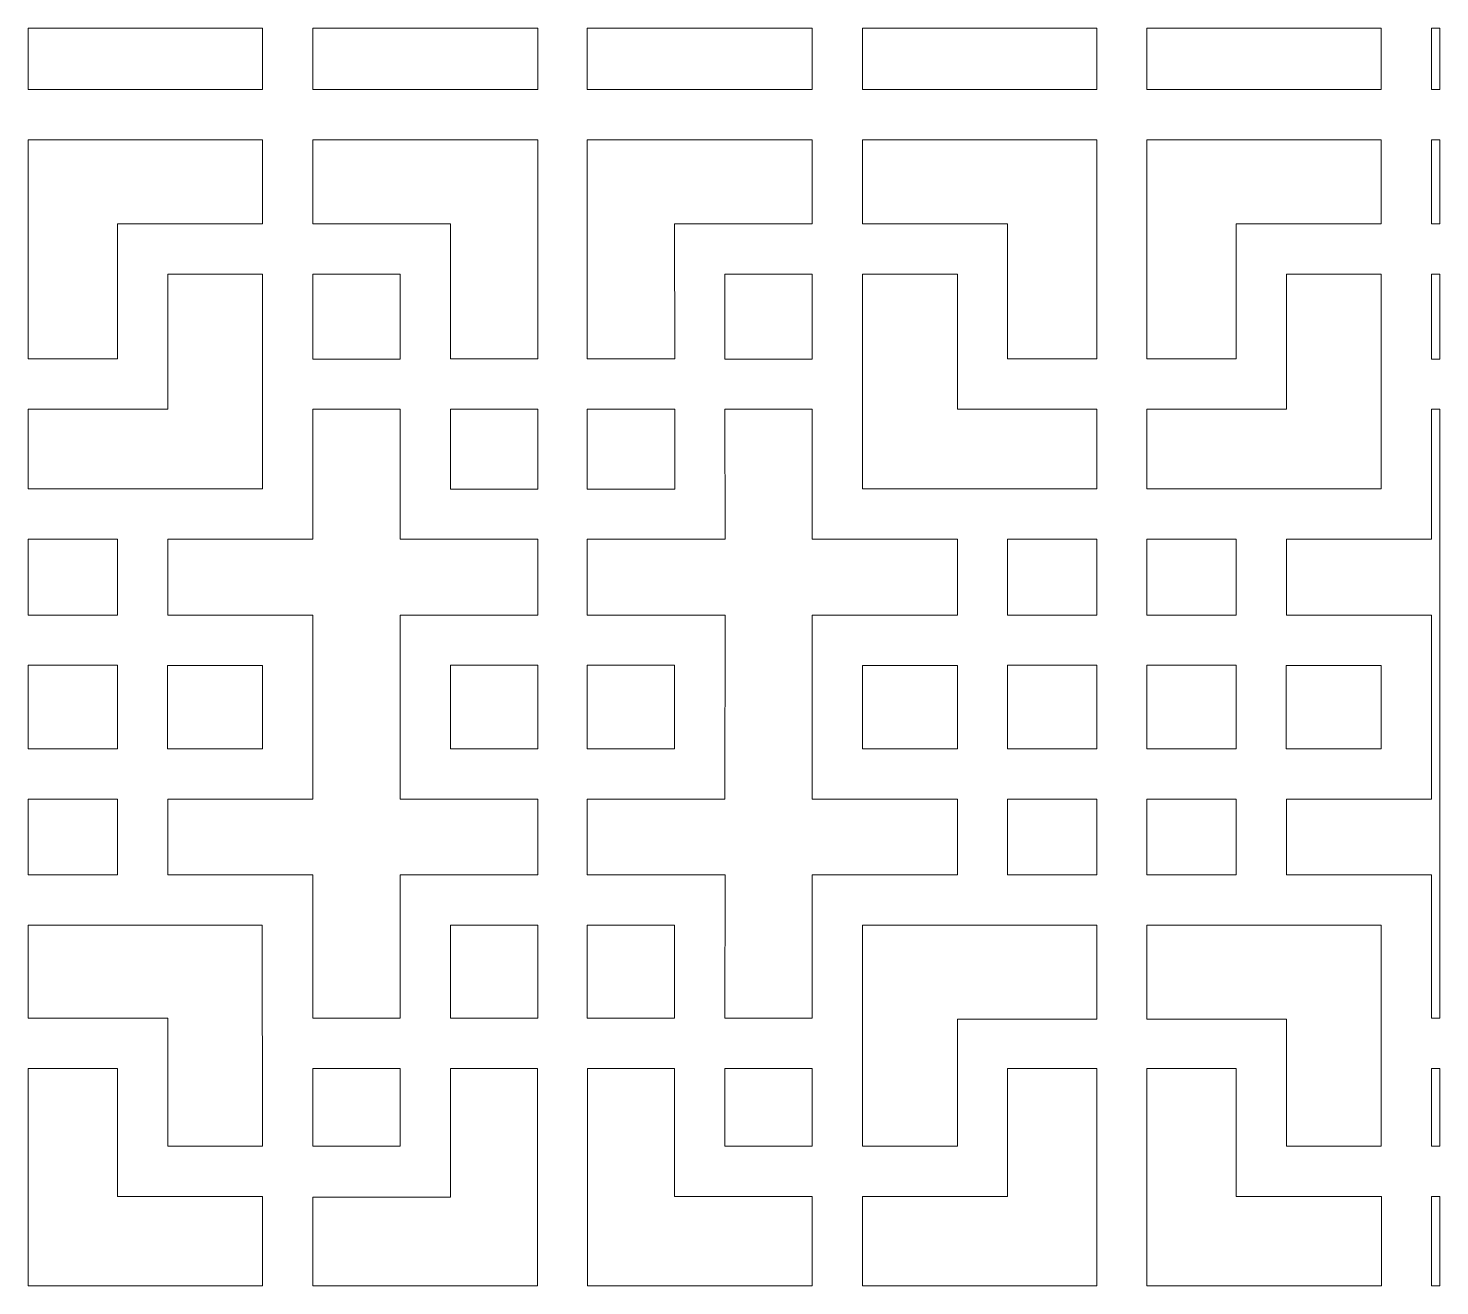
# Model space of a CAD drawing. Header units: centimetres. Extents: x -193 to 324, y -200 to 64.
# Drawn here: x 1.3 to 51.9, y 18.6 to 63.6 of the extents above; entities that cross this region are included whole.
import ezdxf

# ---------------------------------------------------------------- set-up
doc = ezdxf.new("R2010")
doc.units = ezdxf.units.CM
doc.header["$MEASUREMENT"] = 0
doc.layers.add('layer 1', color=7, linetype='Continuous')

msp = doc.modelspace()

# ---------------------------------------------------------------- linework, layer by layer
at = {"layer": 'layer 1', "color": 114, "lineweight": 9}
for points, knots in [([(9.7119, 63.64118), (9.7119, 63.64118), (9.71192, 61.44324), (9.71192, 61.44324), (9.71192, 61.44324), (9.71192, 61.44324), (1.30942, 61.44324), (1.30942, 61.44324), (1.30942, 61.44324), (1.30942, 61.44324), (1.30941, 63.64118), (1.30941, 63.64118), (1.30941, 63.64118), (1.30941, 63.64118), (9.7119, 63.64118), (9.7119, 63.64118)], [0, 0, 0, 0, 0.2, 0.2, 0.2, 0.2, 0.4, 0.4, 0.4, 0.4, 0.6, 0.6, 0.6, 0.6, 1, 1, 1, 1]), ([(19.5769, 63.64118), (19.5769, 63.64118), (19.57692, 61.44324), (19.57692, 61.44324), (19.57692, 61.44324), (19.57692, 61.44324), (11.51442, 61.44324), (11.51442, 61.44324), (11.51442, 61.44324), (11.51442, 61.44324), (11.51441, 63.64118), (11.51441, 63.64118), (11.51441, 63.64118), (11.51441, 63.64118), (19.5769, 63.64118), (19.5769, 63.64118)], [0, 0, 0, 0, 0.2, 0.2, 0.2, 0.2, 0.4, 0.4, 0.4, 0.4, 0.6, 0.6, 0.6, 0.6, 1, 1, 1, 1]), ([(29.4194, 63.64118), (29.4194, 63.64118), (29.41942, 61.44324), (29.41942, 61.44324), (29.41942, 61.44324), (29.41942, 61.44324), (21.35692, 61.44324), (21.35692, 61.44324), (21.35692, 61.44324), (21.35692, 61.44324), (21.35692, 63.64118), (21.35692, 63.64118), (21.35692, 63.64118), (21.35692, 63.64118), (29.4194, 63.64118), (29.4194, 63.64118)], [0, 0, 0, 0, 0.2, 0.2, 0.2, 0.2, 0.4, 0.4, 0.4, 0.4, 0.6, 0.6, 0.6, 0.6, 1, 1, 1, 1]), ([(39.62444, 63.64118), (39.62444, 63.64118), (39.62442, 61.44324), (39.62442, 61.44324), (39.62442, 61.44324), (39.62442, 61.44324), (31.22192, 61.44324), (31.22192, 61.44324), (31.22192, 61.44324), (31.22192, 61.44324), (31.22192, 63.64118), (31.22192, 63.64118), (31.22192, 63.64118), (31.22192, 63.64118), (39.62444, 63.64118), (39.62444, 63.64118)], [0, 0, 0, 0, 0.2, 0.2, 0.2, 0.2, 0.4, 0.4, 0.4, 0.4, 0.6, 0.6, 0.6, 0.6, 1, 1, 1, 1]), ([(49.82646, 63.64118), (49.82646, 63.64118), (49.82648, 61.44324), (49.82648, 61.44324), (49.82648, 61.44324), (49.82648, 61.44324), (41.42398, 61.44324), (41.42398, 61.44324), (41.42398, 61.44324), (41.42398, 61.44324), (41.42398, 63.64118), (41.42398, 63.64118), (41.42398, 63.64118), (41.42398, 63.64118), (49.82646, 63.64118), (49.82646, 63.64118)], [0, 0, 0, 0, 0.2, 0.2, 0.2, 0.2, 0.4, 0.4, 0.4, 0.4, 0.6, 0.6, 0.6, 0.6, 1, 1, 1, 1]), ([(51.92243, 61.44324), (51.92243, 61.44324), (51.62898, 61.44324), (51.62898, 61.44324), (51.62898, 61.44324), (51.62898, 61.44324), (51.62898, 63.64118), (51.62898, 63.64118), (51.62898, 63.64118), (51.62898, 63.64118), (51.92243, 63.64118), (51.92243, 63.64118), (51.92243, 63.64118), (51.92243, 63.64118), (51.92243, 61.44324), (51.92243, 61.44324)], [0, 0, 0, 0, 0.2, 0.2, 0.2, 0.2, 0.4, 0.4, 0.4, 0.4, 0.6, 0.6, 0.6, 0.6, 1, 1, 1, 1]), ([(1.30942, 51.789), (1.30942, 51.789), (4.50942, 51.789), (4.50942, 51.789), (4.50942, 51.789), (4.50942, 51.789), (4.50693, 56.634), (4.50693, 56.634), (4.50693, 56.634), (4.50693, 56.634), (9.71192, 56.634), (9.71192, 56.634), (9.71192, 56.634), (9.71192, 56.634), (9.71192, 59.644), (9.71192, 59.644), (9.71192, 59.644), (9.71192, 59.644), (1.30942, 59.644), (1.30942, 59.644), (1.30942, 59.644), (1.30942, 59.644), (1.30942, 51.789), (1.30942, 51.789)], [0, 0, 0, 0, 0.14285714, 0.14285714, 0.14285714, 0.14285714, 0.28571429, 0.28571429, 0.28571429, 0.28571429, 0.42857143, 0.42857143, 0.42857143, 0.42857143, 0.57142857, 0.57142857, 0.57142857, 0.57142857, 0.71428571, 0.71428571, 0.71428571, 0.71428571, 1, 1, 1, 1]), ([(16.44692, 56.634), (16.44692, 56.634), (16.44692, 51.789), (16.44692, 51.789), (16.44692, 51.789), (16.44692, 51.789), (19.57692, 51.789), (19.57692, 51.789), (19.57692, 51.789), (19.57692, 51.789), (19.57692, 59.644), (19.57692, 59.644), (19.57692, 59.644), (19.57692, 59.644), (11.51442, 59.644), (11.51442, 59.644), (11.51442, 59.644), (11.51442, 59.644), (11.51442, 56.634), (11.51442, 56.634), (11.51442, 56.634), (11.51442, 56.634), (16.44692, 56.634), (16.44692, 56.634)], [0, 0, 0, 0, 0.14285714, 0.14285714, 0.14285714, 0.14285714, 0.28571429, 0.28571429, 0.28571429, 0.28571429, 0.42857143, 0.42857143, 0.42857143, 0.42857143, 0.57142857, 0.57142857, 0.57142857, 0.57142857, 0.71428571, 0.71428571, 0.71428571, 0.71428571, 1, 1, 1, 1]), ([(21.35692, 59.644), (21.35692, 59.644), (21.35692, 51.789), (21.35692, 51.789), (21.35692, 51.789), (21.35692, 51.789), (24.48943, 51.789), (24.48943, 51.789), (24.48943, 51.789), (24.48943, 51.789), (24.48692, 56.634), (24.48692, 56.634), (24.48692, 56.634), (24.48692, 56.634), (29.41942, 56.634), (29.41942, 56.634), (29.41942, 56.634), (29.41942, 56.634), (29.41942, 59.644), (29.41942, 59.644), (29.41942, 59.644), (29.41942, 59.644), (21.35692, 59.644), (21.35692, 59.644)], [0, 0, 0, 0, 0.14285714, 0.14285714, 0.14285714, 0.14285714, 0.28571429, 0.28571429, 0.28571429, 0.28571429, 0.42857143, 0.42857143, 0.42857143, 0.42857143, 0.57142857, 0.57142857, 0.57142857, 0.57142857, 0.71428571, 0.71428571, 0.71428571, 0.71428571, 1, 1, 1, 1]), ([(39.62442, 59.644), (39.62442, 59.644), (39.62442, 51.789), (39.62442, 51.789), (39.62442, 51.789), (39.62442, 51.789), (36.42442, 51.789), (36.42442, 51.789), (36.42442, 51.789), (36.42442, 51.789), (36.42692, 56.634), (36.42692, 56.634), (36.42692, 56.634), (36.42692, 56.634), (31.22192, 56.634), (31.22192, 56.634), (31.22192, 56.634), (31.22192, 56.634), (31.22192, 59.644), (31.22192, 59.644), (31.22192, 59.644), (31.22192, 59.644), (39.62442, 59.644), (39.62442, 59.644)], [0, 0, 0, 0, 0.14285714, 0.14285714, 0.14285714, 0.14285714, 0.28571429, 0.28571429, 0.28571429, 0.28571429, 0.42857143, 0.42857143, 0.42857143, 0.42857143, 0.57142857, 0.57142857, 0.57142857, 0.57142857, 0.71428571, 0.71428571, 0.71428571, 0.71428571, 1, 1, 1, 1]), ([(41.42398, 59.644), (41.42398, 59.644), (41.42398, 51.789), (41.42398, 51.789), (41.42398, 51.789), (41.42398, 51.789), (44.62398, 51.789), (44.62398, 51.789), (44.62398, 51.789), (44.62398, 51.789), (44.62148, 56.634), (44.62148, 56.634), (44.62148, 56.634), (44.62148, 56.634), (49.82648, 56.634), (49.82648, 56.634), (49.82648, 56.634), (49.82648, 56.634), (49.82648, 59.644), (49.82648, 59.644), (49.82648, 59.644), (49.82648, 59.644), (41.42398, 59.644), (41.42398, 59.644)], [0, 0, 0, 0, 0.14285714, 0.14285714, 0.14285714, 0.14285714, 0.28571429, 0.28571429, 0.28571429, 0.28571429, 0.42857143, 0.42857143, 0.42857143, 0.42857143, 0.57142857, 0.57142857, 0.57142857, 0.57142857, 0.71428571, 0.71428571, 0.71428571, 0.71428571, 1, 1, 1, 1]), ([(51.92243, 56.63399), (51.92243, 56.63399), (51.62898, 56.634), (51.62898, 56.634), (51.62898, 56.634), (51.62898, 56.634), (51.62898, 59.644), (51.62898, 59.644), (51.62898, 59.644), (51.62898, 59.644), (51.92243, 59.644), (51.92243, 59.644), (51.92243, 59.644), (51.92243, 59.644), (51.92243, 56.63399), (51.92243, 56.63399)], [0, 0, 0, 0, 0.2, 0.2, 0.2, 0.2, 0.4, 0.4, 0.4, 0.4, 0.6, 0.6, 0.6, 0.6, 1, 1, 1, 1]), ([(6.30942, 49.9865), (6.30942, 49.9865), (1.30942, 49.98772), (1.30942, 49.98772), (1.30942, 49.98772), (1.30942, 49.98772), (1.30942, 47.1315), (1.30942, 47.1315), (1.30942, 47.1315), (1.30942, 47.1315), (9.70652, 47.1315), (9.70652, 47.1315), (9.70652, 47.1315), (9.70652, 47.1315), (9.71192, 54.834), (9.71192, 54.834), (9.71192, 54.834), (9.71192, 54.834), (6.30942, 54.834), (6.30942, 54.834), (6.30942, 54.834), (6.30942, 54.834), (6.30942, 49.9865), (6.30942, 49.9865)], [0, 0, 0, 0, 0.14285714, 0.14285714, 0.14285714, 0.14285714, 0.28571429, 0.28571429, 0.28571429, 0.28571429, 0.42857143, 0.42857143, 0.42857143, 0.42857143, 0.57142857, 0.57142857, 0.57142857, 0.57142857, 0.71428571, 0.71428571, 0.71428571, 0.71428571, 1, 1, 1, 1]), ([(11.51442, 51.7865), (11.51442, 51.7865), (14.64692, 51.7865), (14.64692, 51.7865), (14.64692, 51.7865), (14.64692, 51.7865), (14.64692, 54.834), (14.64692, 54.834), (14.64692, 54.834), (14.64692, 54.834), (11.51442, 54.834), (11.51442, 54.834), (11.51442, 54.834), (11.51442, 54.834), (11.51442, 51.7865), (11.51442, 51.7865)], [0, 0, 0, 0, 0.2, 0.2, 0.2, 0.2, 0.4, 0.4, 0.4, 0.4, 0.6, 0.6, 0.6, 0.6, 1, 1, 1, 1]), ([(26.28692, 51.7865), (26.28692, 51.7865), (29.41942, 51.7865), (29.41942, 51.7865), (29.41942, 51.7865), (29.41942, 51.7865), (29.41942, 54.834), (29.41942, 54.834), (29.41942, 54.834), (29.41942, 54.834), (26.28692, 54.834), (26.28692, 54.834), (26.28692, 54.834), (26.28692, 54.834), (26.28692, 51.7865), (26.28692, 51.7865)], [0, 0, 0, 0, 0.2, 0.2, 0.2, 0.2, 0.4, 0.4, 0.4, 0.4, 0.6, 0.6, 0.6, 0.6, 1, 1, 1, 1]), ([(34.62442, 49.9865), (34.62442, 49.9865), (39.62442, 49.9915), (39.62442, 49.9915), (39.62442, 49.9915), (39.62442, 49.9915), (39.62442, 47.1315), (39.62442, 47.1315), (39.62442, 47.1315), (39.62442, 47.1315), (31.22192, 47.1315), (31.22192, 47.1315), (31.22192, 47.1315), (31.22192, 47.1315), (31.22192, 54.834), (31.22192, 54.834), (31.22192, 54.834), (31.22192, 54.834), (34.62442, 54.834), (34.62442, 54.834), (34.62442, 54.834), (34.62442, 54.834), (34.62442, 49.9865), (34.62442, 49.9865)], [0, 0, 0, 0, 0.14285714, 0.14285714, 0.14285714, 0.14285714, 0.28571429, 0.28571429, 0.28571429, 0.28571429, 0.42857143, 0.42857143, 0.42857143, 0.42857143, 0.57142857, 0.57142857, 0.57142857, 0.57142857, 0.71428571, 0.71428571, 0.71428571, 0.71428571, 1, 1, 1, 1]), ([(46.42398, 49.9865), (46.42398, 49.9865), (41.42398, 49.9915), (41.42398, 49.9915), (41.42398, 49.9915), (41.42398, 49.9915), (41.42398, 47.1315), (41.42398, 47.1315), (41.42398, 47.1315), (41.42398, 47.1315), (49.82648, 47.1315), (49.82648, 47.1315), (49.82648, 47.1315), (49.82648, 47.1315), (49.82648, 54.834), (49.82648, 54.834), (49.82648, 54.834), (49.82648, 54.834), (46.42398, 54.834), (46.42398, 54.834), (46.42398, 54.834), (46.42398, 54.834), (46.42398, 49.9865), (46.42398, 49.9865)], [0, 0, 0, 0, 0.14285714, 0.14285714, 0.14285714, 0.14285714, 0.28571429, 0.28571429, 0.28571429, 0.28571429, 0.42857143, 0.42857143, 0.42857143, 0.42857143, 0.57142857, 0.57142857, 0.57142857, 0.57142857, 0.71428571, 0.71428571, 0.71428571, 0.71428571, 1, 1, 1, 1]), ([(51.92243, 51.7865), (51.92243, 51.7865), (51.62898, 51.7865), (51.62898, 51.7865), (51.62898, 51.7865), (51.62898, 51.7865), (51.62898, 54.834), (51.62898, 54.834), (51.62898, 54.834), (51.62898, 54.834), (51.92243, 54.83401), (51.92243, 54.83401), (51.92243, 54.83401), (51.92243, 54.83401), (51.92243, 51.7865), (51.92243, 51.7865)], [0, 0, 0, 0, 0.2, 0.2, 0.2, 0.2, 0.4, 0.4, 0.4, 0.4, 0.6, 0.6, 0.6, 0.6, 1, 1, 1, 1]), ([(11.51443, 36.0165), (11.51443, 36.0165), (11.51442, 42.61148), (11.51442, 42.61148), (11.51442, 42.61148), (11.51442, 42.61148), (6.30942, 42.61149), (6.30942, 42.61149), (6.30942, 42.61149), (6.30942, 42.61149), (6.30942, 45.33149), (6.30942, 45.33149), (6.30942, 45.33149), (6.30942, 45.33149), (11.51442, 45.33149), (11.51442, 45.33149), (11.51442, 45.33149), (11.51442, 45.33149), (11.51442, 49.9915), (11.51442, 49.9915), (11.51442, 49.9915), (11.51442, 49.9915), (14.64192, 49.9915), (14.64192, 49.9915), (14.64192, 49.9915), (14.64192, 49.9915), (14.64192, 45.32901), (14.64192, 45.32901), (14.64192, 45.32901), (14.64192, 45.32901), (19.57692, 45.33149), (19.57692, 45.33149), (19.57692, 45.33149), (19.57692, 45.33149), (19.57692, 42.61149), (19.57692, 42.61149), (19.57692, 42.61149), (19.57692, 42.61149), (14.64192, 42.61149), (14.64192, 42.61149), (14.64192, 42.61149), (14.64192, 42.61149), (14.64192, 36.01651), (14.64192, 36.01651), (14.64192, 36.01651), (14.64192, 36.01651), (19.57692, 36.0165), (19.57692, 36.0165), (19.57692, 36.0165), (19.57692, 36.0165), (19.57692, 33.30399), (19.57692, 33.30399), (19.57692, 33.30399), (19.57692, 33.30399), (14.64192, 33.304), (14.64192, 33.304), (14.64192, 33.304), (14.64192, 33.304), (14.64192, 28.16649), (14.64192, 28.16649), (14.64192, 28.16649), (14.64192, 28.16649), (11.51442, 28.16649), (11.51442, 28.16649), (11.51442, 28.16649), (11.51442, 28.16649), (11.51442, 33.30399), (11.51442, 33.30399), (11.51442, 33.30399), (11.51442, 33.30399), (6.30942, 33.30399), (6.30942, 33.30399), (6.30942, 33.30399), (6.30942, 33.30399), (6.30942, 36.0165), (6.30942, 36.0165), (6.30942, 36.0165), (6.30942, 36.0165), (11.51443, 36.0165), (11.51443, 36.0165)], [0, 0, 0, 0, 0.04761905, 0.04761905, 0.04761905, 0.04761905, 0.0952381, 0.0952381, 0.0952381, 0.0952381, 0.14285714, 0.14285714, 0.14285714, 0.14285714, 0.19047619, 0.19047619, 0.19047619, 0.19047619, 0.23809524, 0.23809524, 0.23809524, 0.23809524, 0.28571429, 0.28571429, 0.28571429, 0.28571429, 0.33333333, 0.33333333, 0.33333333, 0.33333333, 0.38095238, 0.38095238, 0.38095238, 0.38095238, 0.42857143, 0.42857143, 0.42857143, 0.42857143, 0.47619048, 0.47619048, 0.47619048, 0.47619048, 0.52380952, 0.52380952, 0.52380952, 0.52380952, 0.57142857, 0.57142857, 0.57142857, 0.57142857, 0.61904762, 0.61904762, 0.61904762, 0.61904762, 0.66666667, 0.66666667, 0.66666667, 0.66666667, 0.71428571, 0.71428571, 0.71428571, 0.71428571, 0.76190476, 0.76190476, 0.76190476, 0.76190476, 0.80952381, 0.80952381, 0.80952381, 0.80952381, 0.85714286, 0.85714286, 0.85714286, 0.85714286, 0.9047619, 0.9047619, 0.9047619, 0.9047619, 1, 1, 1, 1]), ([(16.44692, 47.129), (16.44692, 47.129), (19.57692, 47.129), (19.57692, 47.129), (19.57692, 47.129), (19.57692, 47.129), (19.57692, 49.9865), (19.57692, 49.9865), (19.57692, 49.9865), (19.57692, 49.9865), (16.44692, 49.9865), (16.44692, 49.9865), (16.44692, 49.9865), (16.44692, 49.9865), (16.44692, 47.129), (16.44692, 47.129)], [0, 0, 0, 0, 0.2, 0.2, 0.2, 0.2, 0.4, 0.4, 0.4, 0.4, 0.6, 0.6, 0.6, 0.6, 1, 1, 1, 1]), ([(26.3044, 42.61149), (26.3044, 42.61149), (26.29192, 36.01649), (26.29192, 36.01649), (26.29192, 36.01649), (26.29192, 36.01649), (21.35692, 36.0165), (21.35692, 36.0165), (21.35692, 36.0165), (21.35692, 36.0165), (21.35692, 33.30399), (21.35692, 33.30399), (21.35692, 33.30399), (21.35692, 33.30399), (26.30439, 33.30399), (26.30439, 33.30399), (26.30439, 33.30399), (26.30439, 33.30399), (26.29192, 28.16649), (26.29192, 28.16649), (26.29192, 28.16649), (26.29192, 28.16649), (29.41942, 28.16649), (29.41942, 28.16649), (29.41942, 28.16649), (29.41942, 28.16649), (29.41942, 33.30399), (29.41942, 33.30399), (29.41942, 33.30399), (29.41942, 33.30399), (34.62442, 33.30399), (34.62442, 33.30399), (34.62442, 33.30399), (34.62442, 33.30399), (34.62442, 36.0165), (34.62442, 36.0165), (34.62442, 36.0165), (34.62442, 36.0165), (29.41942, 36.01649), (29.41942, 36.01649), (29.41942, 36.01649), (29.41942, 36.01649), (29.41942, 42.6115), (29.41942, 42.6115), (29.41942, 42.6115), (29.41942, 42.6115), (34.62442, 42.61149), (34.62442, 42.61149), (34.62442, 42.61149), (34.62442, 42.61149), (34.62442, 45.33149), (34.62442, 45.33149), (34.62442, 45.33149), (34.62442, 45.33149), (29.41942, 45.329), (29.41942, 45.329), (29.41942, 45.329), (29.41942, 45.329), (29.41942, 49.9915), (29.41942, 49.9915), (29.41942, 49.9915), (29.41942, 49.9915), (26.29192, 49.9915), (26.29192, 49.9915), (26.29192, 49.9915), (26.29192, 49.9915), (26.30439, 45.33149), (26.30439, 45.33149), (26.30439, 45.33149), (26.30439, 45.33149), (21.35692, 45.33149), (21.35692, 45.33149), (21.35692, 45.33149), (21.35692, 45.33149), (21.35692, 42.61149), (21.35692, 42.61149), (21.35692, 42.61149), (21.35692, 42.61149), (26.3044, 42.61149), (26.3044, 42.61149)], [0, 0, 0, 0, 0.04761905, 0.04761905, 0.04761905, 0.04761905, 0.0952381, 0.0952381, 0.0952381, 0.0952381, 0.14285714, 0.14285714, 0.14285714, 0.14285714, 0.19047619, 0.19047619, 0.19047619, 0.19047619, 0.23809524, 0.23809524, 0.23809524, 0.23809524, 0.28571429, 0.28571429, 0.28571429, 0.28571429, 0.33333333, 0.33333333, 0.33333333, 0.33333333, 0.38095238, 0.38095238, 0.38095238, 0.38095238, 0.42857143, 0.42857143, 0.42857143, 0.42857143, 0.47619048, 0.47619048, 0.47619048, 0.47619048, 0.52380952, 0.52380952, 0.52380952, 0.52380952, 0.57142857, 0.57142857, 0.57142857, 0.57142857, 0.61904762, 0.61904762, 0.61904762, 0.61904762, 0.66666667, 0.66666667, 0.66666667, 0.66666667, 0.71428571, 0.71428571, 0.71428571, 0.71428571, 0.76190476, 0.76190476, 0.76190476, 0.76190476, 0.80952381, 0.80952381, 0.80952381, 0.80952381, 0.85714286, 0.85714286, 0.85714286, 0.85714286, 0.9047619, 0.9047619, 0.9047619, 0.9047619, 1, 1, 1, 1]), ([(21.35692, 47.129), (21.35692, 47.129), (24.48942, 47.129), (24.48942, 47.129), (24.48942, 47.129), (24.48942, 47.129), (24.48942, 49.9865), (24.48942, 49.9865), (24.48942, 49.9865), (24.48942, 49.9865), (21.35692, 49.9865), (21.35692, 49.9865), (21.35692, 49.9865), (21.35692, 49.9865), (21.35692, 47.129), (21.35692, 47.129)], [0, 0, 0, 0, 0.2, 0.2, 0.2, 0.2, 0.4, 0.4, 0.4, 0.4, 0.6, 0.6, 0.6, 0.6, 1, 1, 1, 1]), ([(51.92243, 28.1665), (51.92243, 28.1665), (51.62898, 28.16649), (51.62898, 28.16649), (51.62898, 28.16649), (51.62898, 28.16649), (51.62898, 33.30399), (51.62898, 33.30399), (51.62898, 33.30399), (51.62898, 33.30399), (46.42398, 33.30399), (46.42398, 33.30399), (46.42398, 33.30399), (46.42398, 33.30399), (46.42398, 36.0165), (46.42398, 36.0165), (46.42398, 36.0165), (46.42398, 36.0165), (51.62898, 36.01649), (51.62898, 36.01649), (51.62898, 36.01649), (51.62898, 36.01649), (51.62898, 42.6115), (51.62898, 42.6115), (51.62898, 42.6115), (51.62898, 42.6115), (46.42398, 42.61149), (46.42398, 42.61149), (46.42398, 42.61149), (46.42398, 42.61149), (46.42398, 45.33149), (46.42398, 45.33149), (46.42398, 45.33149), (46.42398, 45.33149), (51.62898, 45.329), (51.62898, 45.329), (51.62898, 45.329), (51.62898, 45.329), (51.62898, 49.9915), (51.62898, 49.9915), (51.62898, 49.9915), (51.62898, 49.9915), (51.92243, 49.9915), (51.92243, 49.9915), (51.92243, 49.9915), (51.92243, 49.9915), (51.92243, 28.1665), (51.92243, 28.1665)], [0, 0, 0, 0, 0.07692308, 0.07692308, 0.07692308, 0.07692308, 0.15384615, 0.15384615, 0.15384615, 0.15384615, 0.23076923, 0.23076923, 0.23076923, 0.23076923, 0.30769231, 0.30769231, 0.30769231, 0.30769231, 0.38461538, 0.38461538, 0.38461538, 0.38461538, 0.46153846, 0.46153846, 0.46153846, 0.46153846, 0.53846154, 0.53846154, 0.53846154, 0.53846154, 0.61538462, 0.61538462, 0.61538462, 0.61538462, 0.69230769, 0.69230769, 0.69230769, 0.69230769, 0.76923077, 0.76923077, 0.76923077, 0.76923077, 0.84615385, 0.84615385, 0.84615385, 0.84615385, 1, 1, 1, 1]), ([(1.30993, 42.60736), (1.30993, 42.60736), (4.50782, 42.60736), (4.50782, 42.60736), (4.50782, 42.60736), (4.50782, 42.60736), (4.50782, 45.33372), (4.50782, 45.33372), (4.50782, 45.33372), (4.50782, 45.33372), (1.30993, 45.33372), (1.30993, 45.33372), (1.30993, 45.33372), (1.30993, 45.33372), (1.30993, 42.60736), (1.30993, 42.60736)], [0, 0, 0, 0, 0.2, 0.2, 0.2, 0.2, 0.4, 0.4, 0.4, 0.4, 0.6, 0.6, 0.6, 0.6, 1, 1, 1, 1]), ([(36.42442, 42.609), (36.42442, 42.609), (39.62442, 42.609), (39.62442, 42.609), (39.62442, 42.609), (39.62442, 42.609), (39.62442, 45.33149), (39.62442, 45.33149), (39.62442, 45.33149), (39.62442, 45.33149), (36.42442, 45.33149), (36.42442, 45.33149), (36.42442, 45.33149), (36.42442, 45.33149), (36.42442, 42.609), (36.42442, 42.609)], [0, 0, 0, 0, 0.2, 0.2, 0.2, 0.2, 0.4, 0.4, 0.4, 0.4, 0.6, 0.6, 0.6, 0.6, 1, 1, 1, 1]), ([(44.62398, 42.609), (44.62398, 42.609), (41.42398, 42.609), (41.42398, 42.609), (41.42398, 42.609), (41.42398, 42.609), (41.42398, 45.33149), (41.42398, 45.33149), (41.42398, 45.33149), (41.42398, 45.33149), (44.62398, 45.33149), (44.62398, 45.33149), (44.62398, 45.33149), (44.62398, 45.33149), (44.62398, 42.609), (44.62398, 42.609)], [0, 0, 0, 0, 0.2, 0.2, 0.2, 0.2, 0.4, 0.4, 0.4, 0.4, 0.6, 0.6, 0.6, 0.6, 1, 1, 1, 1]), ([(1.30942, 37.8165), (1.30942, 37.8165), (4.50942, 37.8165), (4.50942, 37.8165), (4.50942, 37.8165), (4.50942, 37.8165), (4.50942, 40.81149), (4.50942, 40.81149), (4.50942, 40.81149), (4.50942, 40.81149), (1.30942, 40.81149), (1.30942, 40.81149), (1.30942, 40.81149), (1.30942, 40.81149), (1.30942, 37.8165), (1.30942, 37.8165)], [0, 0, 0, 0, 0.2, 0.2, 0.2, 0.2, 0.4, 0.4, 0.4, 0.4, 0.6, 0.6, 0.6, 0.6, 1, 1, 1, 1]), ([(6.30442, 37.8165), (6.30442, 37.8165), (9.71192, 37.8165), (9.71192, 37.8165), (9.71192, 37.8165), (9.71192, 37.8165), (9.71192, 40.80649), (9.71192, 40.80649), (9.71192, 40.80649), (9.71192, 40.80649), (6.30442, 40.80649), (6.30442, 40.80649), (6.30442, 40.80649), (6.30442, 40.80649), (6.30442, 37.8165), (6.30442, 37.8165)], [0, 0, 0, 0, 0.2, 0.2, 0.2, 0.2, 0.4, 0.4, 0.4, 0.4, 0.6, 0.6, 0.6, 0.6, 1, 1, 1, 1]), ([(16.44692, 37.81399), (16.44692, 37.81399), (19.57942, 37.81399), (19.57942, 37.81399), (19.57942, 37.81399), (19.57942, 37.81399), (19.57942, 40.81149), (19.57942, 40.81149), (19.57942, 40.81149), (19.57942, 40.81149), (16.44692, 40.81149), (16.44692, 40.81149), (16.44692, 40.81149), (16.44692, 40.81149), (16.44692, 37.81399), (16.44692, 37.81399)], [0, 0, 0, 0, 0.2, 0.2, 0.2, 0.2, 0.4, 0.4, 0.4, 0.4, 0.6, 0.6, 0.6, 0.6, 1, 1, 1, 1]), ([(21.35692, 37.81399), (21.35692, 37.81399), (24.48692, 37.81399), (24.48692, 37.81399), (24.48692, 37.81399), (24.48692, 37.81399), (24.48692, 40.81149), (24.48692, 40.81149), (24.48692, 40.81149), (24.48692, 40.81149), (21.35692, 40.81149), (21.35692, 40.81149), (21.35692, 40.81149), (21.35692, 40.81149), (21.35692, 37.81399), (21.35692, 37.81399)], [0, 0, 0, 0, 0.2, 0.2, 0.2, 0.2, 0.4, 0.4, 0.4, 0.4, 0.6, 0.6, 0.6, 0.6, 1, 1, 1, 1]), ([(31.22192, 37.8165), (31.22192, 37.8165), (34.62942, 37.8165), (34.62942, 37.8165), (34.62942, 37.8165), (34.62942, 37.8165), (34.62942, 40.80649), (34.62942, 40.80649), (34.62942, 40.80649), (34.62942, 40.80649), (31.22192, 40.80649), (31.22192, 40.80649), (31.22192, 40.80649), (31.22192, 40.80649), (31.22192, 37.8165), (31.22192, 37.8165)], [0, 0, 0, 0, 0.2, 0.2, 0.2, 0.2, 0.4, 0.4, 0.4, 0.4, 0.6, 0.6, 0.6, 0.6, 1, 1, 1, 1]), ([(36.42442, 37.8165), (36.42442, 37.8165), (39.62442, 37.8165), (39.62442, 37.8165), (39.62442, 37.8165), (39.62442, 37.8165), (39.62442, 40.81149), (39.62442, 40.81149), (39.62442, 40.81149), (39.62442, 40.81149), (36.42442, 40.81149), (36.42442, 40.81149), (36.42442, 40.81149), (36.42442, 40.81149), (36.42442, 37.8165), (36.42442, 37.8165)], [0, 0, 0, 0, 0.2, 0.2, 0.2, 0.2, 0.4, 0.4, 0.4, 0.4, 0.6, 0.6, 0.6, 0.6, 1, 1, 1, 1]), ([(44.62398, 37.8165), (44.62398, 37.8165), (41.42398, 37.8165), (41.42398, 37.8165), (41.42398, 37.8165), (41.42398, 37.8165), (41.42398, 40.81149), (41.42398, 40.81149), (41.42398, 40.81149), (41.42398, 40.81149), (44.62398, 40.81149), (44.62398, 40.81149), (44.62398, 40.81149), (44.62398, 40.81149), (44.62398, 37.8165), (44.62398, 37.8165)], [0, 0, 0, 0, 0.2, 0.2, 0.2, 0.2, 0.4, 0.4, 0.4, 0.4, 0.6, 0.6, 0.6, 0.6, 1, 1, 1, 1]), ([(49.82648, 37.8165), (49.82648, 37.8165), (46.41898, 37.8165), (46.41898, 37.8165), (46.41898, 37.8165), (46.41898, 37.8165), (46.41898, 40.80649), (46.41898, 40.80649), (46.41898, 40.80649), (46.41898, 40.80649), (49.82648, 40.80649), (49.82648, 40.80649), (49.82648, 40.80649), (49.82648, 40.80649), (49.82648, 37.8165), (49.82648, 37.8165)], [0, 0, 0, 0, 0.2, 0.2, 0.2, 0.2, 0.4, 0.4, 0.4, 0.4, 0.6, 0.6, 0.6, 0.6, 1, 1, 1, 1]), ([(1.30942, 33.3015), (1.30942, 33.3015), (4.50942, 33.3015), (4.50942, 33.3015), (4.50942, 33.3015), (4.50942, 33.3015), (4.50942, 36.0165), (4.50942, 36.0165), (4.50942, 36.0165), (4.50942, 36.0165), (1.30942, 36.0165), (1.30942, 36.0165), (1.30942, 36.0165), (1.30942, 36.0165), (1.30942, 33.3015), (1.30942, 33.3015)], [0, 0, 0, 0, 0.2, 0.2, 0.2, 0.2, 0.4, 0.4, 0.4, 0.4, 0.6, 0.6, 0.6, 0.6, 1, 1, 1, 1]), ([(36.42442, 33.3015), (36.42442, 33.3015), (39.62442, 33.3015), (39.62442, 33.3015), (39.62442, 33.3015), (39.62442, 33.3015), (39.62442, 36.0165), (39.62442, 36.0165), (39.62442, 36.0165), (39.62442, 36.0165), (36.42442, 36.0165), (36.42442, 36.0165), (36.42442, 36.0165), (36.42442, 36.0165), (36.42442, 33.3015), (36.42442, 33.3015)], [0, 0, 0, 0, 0.2, 0.2, 0.2, 0.2, 0.4, 0.4, 0.4, 0.4, 0.6, 0.6, 0.6, 0.6, 1, 1, 1, 1]), ([(44.62398, 33.3015), (44.62398, 33.3015), (41.42398, 33.3015), (41.42398, 33.3015), (41.42398, 33.3015), (41.42398, 33.3015), (41.42398, 36.0165), (41.42398, 36.0165), (41.42398, 36.0165), (41.42398, 36.0165), (44.62398, 36.0165), (44.62398, 36.0165), (44.62398, 36.0165), (44.62398, 36.0165), (44.62398, 33.3015), (44.62398, 33.3015)], [0, 0, 0, 0, 0.2, 0.2, 0.2, 0.2, 0.4, 0.4, 0.4, 0.4, 0.6, 0.6, 0.6, 0.6, 1, 1, 1, 1]), ([(9.69581, 31.50156), (9.69581, 31.50156), (1.30942, 31.50149), (1.30942, 31.50149), (1.30942, 31.50149), (1.30942, 31.50149), (1.30942, 28.16649), (1.30942, 28.16649), (1.30942, 28.16649), (1.30942, 28.16649), (6.30942, 28.16695), (6.30942, 28.16695), (6.30942, 28.16695), (6.30942, 28.16695), (6.30942, 23.5765), (6.30942, 23.5765), (6.30942, 23.5765), (6.30942, 23.5765), (9.71192, 23.5765), (9.71192, 23.5765), (9.71192, 23.5765), (9.71192, 23.5765), (9.69581, 31.50156), (9.69581, 31.50156)], [0, 0, 0, 0, 0.14285714, 0.14285714, 0.14285714, 0.14285714, 0.28571429, 0.28571429, 0.28571429, 0.28571429, 0.42857143, 0.42857143, 0.42857143, 0.42857143, 0.57142857, 0.57142857, 0.57142857, 0.57142857, 0.71428571, 0.71428571, 0.71428571, 0.71428571, 1, 1, 1, 1]), ([(16.44692, 28.16899), (16.44692, 28.16899), (19.57692, 28.16899), (19.57692, 28.16899), (19.57692, 28.16899), (19.57692, 28.16899), (19.57692, 31.50149), (19.57692, 31.50149), (19.57692, 31.50149), (19.57692, 31.50149), (16.44692, 31.50149), (16.44692, 31.50149), (16.44692, 31.50149), (16.44692, 31.50149), (16.44692, 28.16899), (16.44692, 28.16899)], [0, 0, 0, 0, 0.2, 0.2, 0.2, 0.2, 0.4, 0.4, 0.4, 0.4, 0.6, 0.6, 0.6, 0.6, 1, 1, 1, 1]), ([(21.35692, 28.16899), (21.35692, 28.16899), (24.48692, 28.16899), (24.48692, 28.16899), (24.48692, 28.16899), (24.48692, 28.16899), (24.48692, 31.50149), (24.48692, 31.50149), (24.48692, 31.50149), (24.48692, 31.50149), (21.35692, 31.50149), (21.35692, 31.50149), (21.35692, 31.50149), (21.35692, 31.50149), (21.35692, 28.16899), (21.35692, 28.16899)], [0, 0, 0, 0, 0.2, 0.2, 0.2, 0.2, 0.4, 0.4, 0.4, 0.4, 0.6, 0.6, 0.6, 0.6, 1, 1, 1, 1]), ([(31.22192, 31.50149), (31.22192, 31.50149), (31.22192, 23.5765), (31.22192, 23.5765), (31.22192, 23.5765), (31.22192, 23.5765), (34.62595, 23.5765), (34.62595, 23.5765), (34.62595, 23.5765), (34.62595, 23.5765), (34.62442, 28.13275), (34.62442, 28.13275), (34.62442, 28.13275), (34.62442, 28.13275), (39.62442, 28.13275), (39.62442, 28.13275), (39.62442, 28.13275), (39.62442, 28.13275), (39.62442, 31.50149), (39.62442, 31.50149), (39.62442, 31.50149), (39.62442, 31.50149), (31.22192, 31.50149), (31.22192, 31.50149)], [0, 0, 0, 0, 0.14285714, 0.14285714, 0.14285714, 0.14285714, 0.28571429, 0.28571429, 0.28571429, 0.28571429, 0.42857143, 0.42857143, 0.42857143, 0.42857143, 0.57142857, 0.57142857, 0.57142857, 0.57142857, 0.71428571, 0.71428571, 0.71428571, 0.71428571, 1, 1, 1, 1]), ([(49.82648, 31.50149), (49.82648, 31.50149), (49.82648, 23.5765), (49.82648, 23.5765), (49.82648, 23.5765), (49.82648, 23.5765), (46.42245, 23.5765), (46.42245, 23.5765), (46.42245, 23.5765), (46.42245, 23.5765), (46.42398, 28.13275), (46.42398, 28.13275), (46.42398, 28.13275), (46.42398, 28.13275), (41.42398, 28.13275), (41.42398, 28.13275), (41.42398, 28.13275), (41.42398, 28.13275), (41.42398, 31.50149), (41.42398, 31.50149), (41.42398, 31.50149), (41.42398, 31.50149), (49.82648, 31.50149), (49.82648, 31.50149)], [0, 0, 0, 0, 0.14285714, 0.14285714, 0.14285714, 0.14285714, 0.28571429, 0.28571429, 0.28571429, 0.28571429, 0.42857143, 0.42857143, 0.42857143, 0.42857143, 0.57142857, 0.57142857, 0.57142857, 0.57142857, 0.71428571, 0.71428571, 0.71428571, 0.71428571, 1, 1, 1, 1]), ([(4.50691, 21.7765), (4.50691, 21.7765), (4.50692, 26.3665), (4.50692, 26.3665), (4.50692, 26.3665), (4.50692, 26.3665), (1.30942, 26.3665), (1.30942, 26.3665), (1.30942, 26.3665), (1.30942, 26.3665), (1.30942, 18.5765), (1.30942, 18.5765), (1.30942, 18.5765), (1.30942, 18.5765), (9.71442, 18.5765), (9.71442, 18.5765), (9.71442, 18.5765), (9.71442, 18.5765), (9.71442, 21.7765), (9.71442, 21.7765), (9.71442, 21.7765), (9.71442, 21.7765), (4.50691, 21.7765), (4.50691, 21.7765)], [0, 0, 0, 0, 0.14285714, 0.14285714, 0.14285714, 0.14285714, 0.28571429, 0.28571429, 0.28571429, 0.28571429, 0.42857143, 0.42857143, 0.42857143, 0.42857143, 0.57142857, 0.57142857, 0.57142857, 0.57142857, 0.71428571, 0.71428571, 0.71428571, 0.71428571, 1, 1, 1, 1]), ([(16.44692, 21.75092), (16.44692, 21.75092), (11.51442, 21.75092), (11.51442, 21.75092), (11.51442, 21.75092), (11.51442, 21.75092), (11.51442, 18.5765), (11.51442, 18.5765), (11.51442, 18.5765), (11.51442, 18.5765), (19.57192, 18.5765), (19.57192, 18.5765), (19.57192, 18.5765), (19.57192, 18.5765), (19.57192, 26.3665), (19.57192, 26.3665), (19.57192, 26.3665), (19.57192, 26.3665), (16.44692, 26.3665), (16.44692, 26.3665), (16.44692, 26.3665), (16.44692, 26.3665), (16.44692, 21.75092), (16.44692, 21.75092)], [0, 0, 0, 0, 0.14285714, 0.14285714, 0.14285714, 0.14285714, 0.28571429, 0.28571429, 0.28571429, 0.28571429, 0.42857143, 0.42857143, 0.42857143, 0.42857143, 0.57142857, 0.57142857, 0.57142857, 0.57142857, 0.71428571, 0.71428571, 0.71428571, 0.71428571, 1, 1, 1, 1]), ([(11.51442, 23.5765), (11.51442, 23.5765), (14.64692, 23.5765), (14.64692, 23.5765), (14.64692, 23.5765), (14.64692, 23.5765), (14.64692, 26.3665), (14.64692, 26.3665), (14.64692, 26.3665), (14.64692, 26.3665), (11.51442, 26.3665), (11.51442, 26.3665), (11.51442, 26.3665), (11.51442, 26.3665), (11.51442, 23.5765), (11.51442, 23.5765)], [0, 0, 0, 0, 0.2, 0.2, 0.2, 0.2, 0.4, 0.4, 0.4, 0.4, 0.6, 0.6, 0.6, 0.6, 1, 1, 1, 1]), ([(29.41942, 18.5765), (29.41942, 18.5765), (29.41942, 21.7765), (29.41942, 21.7765), (29.41942, 21.7765), (29.41942, 21.7765), (24.48692, 21.77649), (24.48692, 21.77649), (24.48692, 21.77649), (24.48692, 21.77649), (24.48692, 26.3665), (24.48692, 26.3665), (24.48692, 26.3665), (24.48692, 26.3665), (21.36192, 26.3665), (21.36192, 26.3665), (21.36192, 26.3665), (21.36192, 26.3665), (21.36192, 18.5765), (21.36192, 18.5765), (21.36192, 18.5765), (21.36192, 18.5765), (29.41942, 18.5765), (29.41942, 18.5765)], [0, 0, 0, 0, 0.14285714, 0.14285714, 0.14285714, 0.14285714, 0.28571429, 0.28571429, 0.28571429, 0.28571429, 0.42857143, 0.42857143, 0.42857143, 0.42857143, 0.57142857, 0.57142857, 0.57142857, 0.57142857, 0.71428571, 0.71428571, 0.71428571, 0.71428571, 1, 1, 1, 1]), ([(26.28692, 23.5765), (26.28692, 23.5765), (29.41942, 23.5765), (29.41942, 23.5765), (29.41942, 23.5765), (29.41942, 23.5765), (29.41942, 26.3665), (29.41942, 26.3665), (29.41942, 26.3665), (29.41942, 26.3665), (26.28692, 26.3665), (26.28692, 26.3665), (26.28692, 26.3665), (26.28692, 26.3665), (26.28692, 23.5765), (26.28692, 23.5765)], [0, 0, 0, 0, 0.2, 0.2, 0.2, 0.2, 0.4, 0.4, 0.4, 0.4, 0.6, 0.6, 0.6, 0.6, 1, 1, 1, 1]), ([(39.62442, 18.5765), (39.62442, 18.5765), (39.62442, 26.3665), (39.62442, 26.3665), (39.62442, 26.3665), (39.62442, 26.3665), (36.42692, 26.3665), (36.42692, 26.3665), (36.42692, 26.3665), (36.42692, 26.3665), (36.42692, 21.7765), (36.42692, 21.7765), (36.42692, 21.7765), (36.42692, 21.7765), (31.21942, 21.7765), (31.21942, 21.7765), (31.21942, 21.7765), (31.21942, 21.7765), (31.21942, 18.5765), (31.21942, 18.5765), (31.21942, 18.5765), (31.21942, 18.5765), (39.62442, 18.5765), (39.62442, 18.5765)], [0, 0, 0, 0, 0.14285714, 0.14285714, 0.14285714, 0.14285714, 0.28571429, 0.28571429, 0.28571429, 0.28571429, 0.42857143, 0.42857143, 0.42857143, 0.42857143, 0.57142857, 0.57142857, 0.57142857, 0.57142857, 0.71428571, 0.71428571, 0.71428571, 0.71428571, 1, 1, 1, 1]), ([(41.42398, 18.5765), (41.42398, 18.5765), (41.42398, 26.3665), (41.42398, 26.3665), (41.42398, 26.3665), (41.42398, 26.3665), (44.62148, 26.3665), (44.62148, 26.3665), (44.62148, 26.3665), (44.62148, 26.3665), (44.62148, 21.7765), (44.62148, 21.7765), (44.62148, 21.7765), (44.62148, 21.7765), (49.82898, 21.7765), (49.82898, 21.7765), (49.82898, 21.7765), (49.82898, 21.7765), (49.82898, 18.5765), (49.82898, 18.5765), (49.82898, 18.5765), (49.82898, 18.5765), (41.42398, 18.5765), (41.42398, 18.5765)], [0, 0, 0, 0, 0.14285714, 0.14285714, 0.14285714, 0.14285714, 0.28571429, 0.28571429, 0.28571429, 0.28571429, 0.42857143, 0.42857143, 0.42857143, 0.42857143, 0.57142857, 0.57142857, 0.57142857, 0.57142857, 0.71428571, 0.71428571, 0.71428571, 0.71428571, 1, 1, 1, 1]), ([(51.92243, 23.57649), (51.92243, 23.57649), (51.62898, 23.5765), (51.62898, 23.5765), (51.62898, 23.5765), (51.62898, 23.5765), (51.62898, 26.3665), (51.62898, 26.3665), (51.62898, 26.3665), (51.62898, 26.3665), (51.92243, 26.36651), (51.92243, 26.36651), (51.92243, 26.36651), (51.92243, 26.36651), (51.92243, 23.57649), (51.92243, 23.57649)], [0, 0, 0, 0, 0.2, 0.2, 0.2, 0.2, 0.4, 0.4, 0.4, 0.4, 0.6, 0.6, 0.6, 0.6, 1, 1, 1, 1]), ([(51.92243, 18.57648), (51.92243, 18.57648), (51.62898, 18.5765), (51.62898, 18.5765), (51.62898, 18.5765), (51.62898, 18.5765), (51.62898, 21.7765), (51.62898, 21.7765), (51.62898, 21.7765), (51.62898, 21.7765), (51.92243, 21.77649), (51.92243, 21.77649), (51.92243, 21.77649), (51.92243, 21.77649), (51.92243, 18.57648), (51.92243, 18.57648)], [0, 0, 0, 0, 0.2, 0.2, 0.2, 0.2, 0.4, 0.4, 0.4, 0.4, 0.6, 0.6, 0.6, 0.6, 1, 1, 1, 1])]:
    msp.add_open_spline(points, degree=3, knots=knots, dxfattribs=at)

doc.saveas('drawing.dxf')
